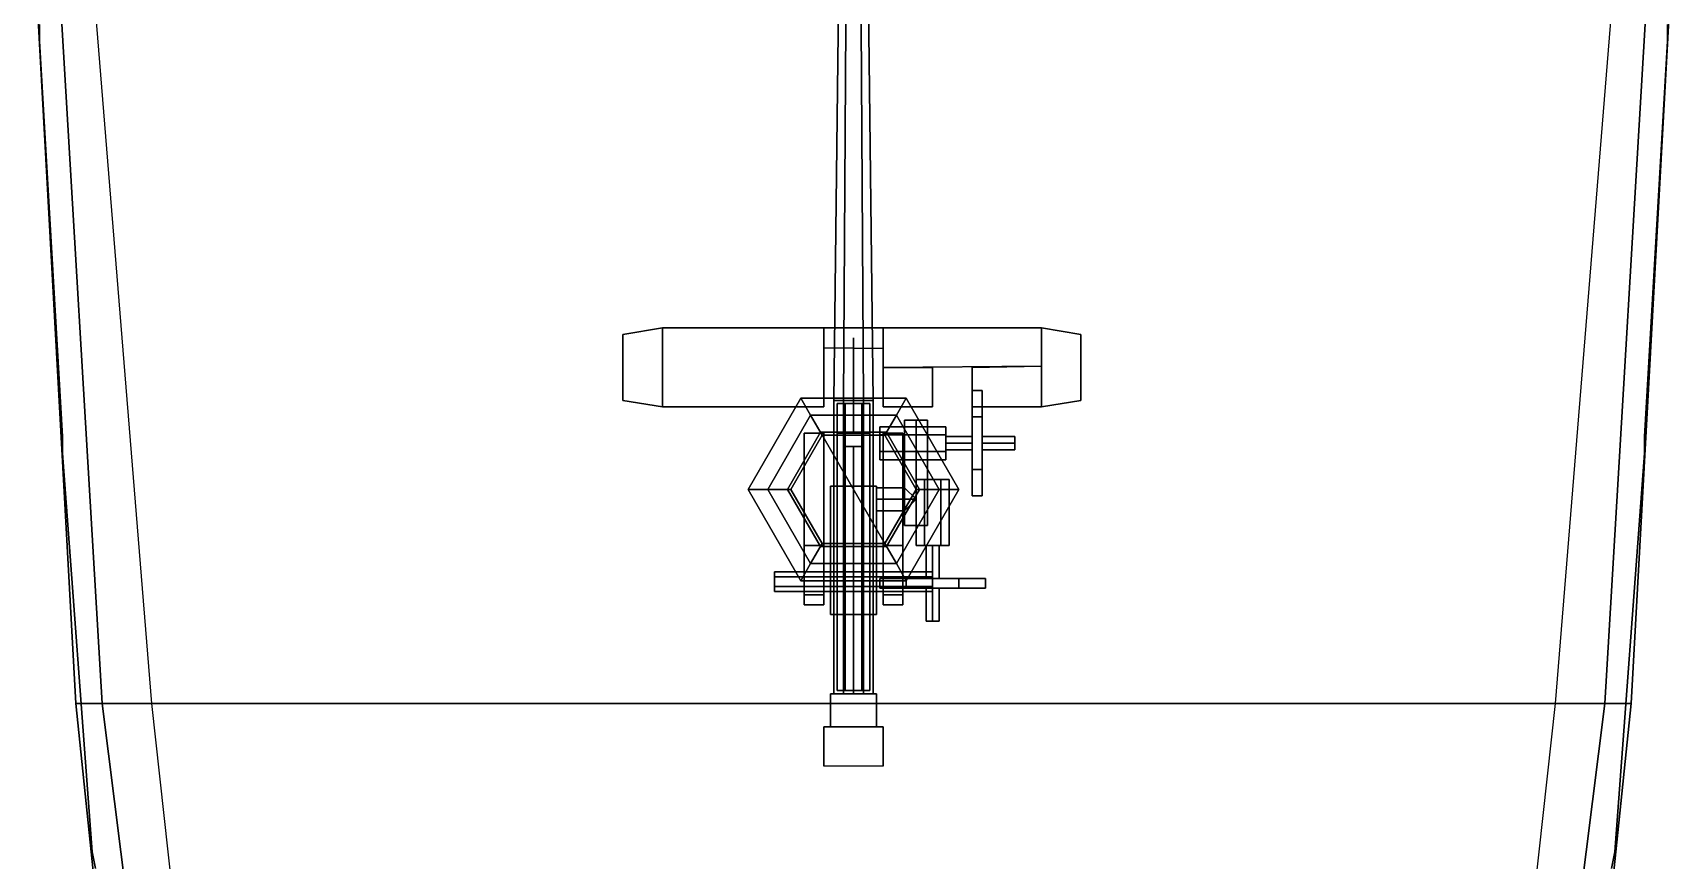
# Model space of a CAD drawing. Extents: x -2.7 to 2.7, y -19.1 to 19.1.
# Drawn here: x -2.49 to 2.49, y -10.405 to -7.895 of the extents above; entities that cross this region are included whole.
import ezdxf

# ---------------------------------------------------------------- set-up
doc = ezdxf.new("R2010")
doc.units = 0
doc.layers.get('0').update_dxf_attribs({"linetype": 'CONTINUOUS'})
for name, color, linetype in [('GUN', 1, 'CONTINUOUS'), ('MOUNT', 2, 'CONTINUOUS'), ('RAILINGS', 6, 'CONTINUOUS'), ('SLEEVE', 5, 'CONTINUOUS'), ('TURRET', 2, 'CONTINUOUS')]:
    doc.layers.add(name, color=color, linetype=linetype)

msp = doc.modelspace()

# ---------------------------------------------------------------- linework, layer by layer
for points in [[(-2.49, -7.56, 1.51), (-2.36, -9.93, 1.54), (2.36, -9.93, 1.54), (2.49, -7.56, 1.51)], [(-2.49, -7.56, 1.51), (-2.42, -7.56, 0.87), (-2.28, -9.93, 0.87), (-2.36, -9.93, 1.54)], [(-2.42, -7.56, 0.87), (-2.3216, -7.56), (-2.1298, -9.93), (-2.28, -9.93, 0.87)], [(2.28, -9.93, 0.87), (2.1298, -9.93), (2.3216, -7.56), (2.42, -7.56, 0.87)], [(2.36, -9.93, 1.54), (2.28, -9.93, 0.87), (2.42, -7.56, 0.87), (2.49, -7.56, 1.51)], [(-2.36, -9.93, 1.54), (-2.22, -11.28, 1.57), (2.22, -11.28, 1.57), (2.36, -9.93, 1.54)], [(-2.36, -9.93, 1.54), (-2.28, -9.93, 0.87), (-2.11, -11.28, 0.87), (-2.22, -11.28, 1.57)], [(-2.28, -9.93, 0.87), (-2.1298, -9.93), (-1.9815, -11.28), (-2.11, -11.28, 0.87)], [(2.11, -11.28, 0.87), (1.9815, -11.28), (2.1298, -9.93), (2.28, -9.93, 0.87)], [(2.22, -11.28, 1.57), (2.11, -11.28, 0.87), (2.28, -9.93, 0.87), (2.36, -9.93, 1.54)]]:
    msp.add_3dface(points)
at = {"layer": 'GUN'}
for points in [[(-0.02, -7.38, 2.9746), (-0.04, -7.38, 2.94), (-0.06, -9.01, 2.94), (-0.03, -9.01, 2.992)], [(-0.04, -7.38, 2.94), (-0.02, -7.38, 2.9054), (-0.03, -9.01, 2.888), (-0.06, -9.01, 2.94)], [(0.02, -7.38, 2.9746), (-0.02, -7.38, 2.9746), (-0.03, -9.01, 2.992), (0.03, -9.01, 2.992)], [(-0.02, -7.38, 2.9054), (0.02, -7.38, 2.9054), (0.03, -9.01, 2.888), (-0.03, -9.01, 2.888)], [(0.04, -7.38, 2.94), (0.02, -7.38, 2.9746), (0.03, -9.01, 2.992), (0.06, -9.01, 2.94)], [(0.02, -7.38, 2.9054), (0.04, -7.38, 2.94), (0.06, -9.01, 2.94), (0.03, -9.01, 2.888)], [(-0.06, -9.01, 2.94), (-0.03, -9.01, 2.888), (-0.03, -9.9, 2.888), (-0.06, -9.9, 2.94)], [(-0.03, -9.01, 2.992), (-0.06, -9.01, 2.94), (-0.06, -9.9, 2.94), (-0.03, -9.9, 2.992)], [(-0.03, -9.01, 2.888), (0.03, -9.01, 2.888), (0.03, -9.9, 2.888), (-0.03, -9.9, 2.888)], [(0.03, -9.01, 2.992), (-0.03, -9.01, 2.992), (-0.03, -9.9, 2.992), (0.03, -9.9, 2.992)], [(0.03, -9.01, 2.888), (0.06, -9.01, 2.94), (0.06, -9.9, 2.94), (0.03, -9.9, 2.888)], [(0.06, -9.01, 2.94), (0.03, -9.01, 2.992), (0.03, -9.9, 2.992), (0.06, -9.9, 2.94)], [(0, -9.15, 2.85), (-0.03, -9.15, 2.82), (-0.03, -9.9, 2.82), (0, -9.9, 2.85)], [(-0.03, -9.15, 2.82), (0, -9.15, 2.79), (0, -9.9, 2.79), (-0.03, -9.9, 2.82)], [(0, -9.15, 3.09), (-0.03, -9.15, 3.06), (-0.03, -9.9, 3.06), (0, -9.9, 3.09)], [(-0.03, -9.15, 3.06), (0, -9.15, 3.03), (0, -9.9, 3.03), (-0.03, -9.9, 3.06)], [(0.03, -9.15, 2.82), (0, -9.15, 2.85), (0, -9.9, 2.85), (0.03, -9.9, 2.82)], [(0, -9.15, 2.79), (0.03, -9.15, 2.82), (0.03, -9.9, 2.82), (0, -9.9, 2.79)], [(0.03, -9.15, 3.06), (0, -9.15, 3.09), (0, -9.9, 3.09), (0.03, -9.9, 3.06)], [(0, -9.15, 3.03), (0.03, -9.15, 3.06), (0.03, -9.9, 3.06), (0, -9.9, 3.03)], [(0.07, -9.9, 3.13), (0.07, -9.9, 2.74), (-0.07, -9.9, 2.74), (-0.07, -9.9, 3.13)], [(-0.07, -9.9, 2.74), (-0.07, -10, 2.74), (-0.07, -10, 3.13), (-0.07, -9.9, 3.13)], [(0.07, -9.9, 2.74), (0.07, -10, 2.74), (-0.07, -10, 2.74), (-0.07, -9.9, 2.74)], [(-0.07, -9.9, 3.13), (-0.07, -10, 3.13), (0.07, -10, 3.13), (0.07, -9.9, 3.13)], [(0.07, -10, 3.13), (0.07, -10, 2.74), (0.07, -9.9, 2.74), (0.07, -9.9, 3.13)], [(-0.09, -10, 2.74), (-0.09, -10.12, 2.74), (-0.09, -10.12, 3), (-0.09, -10, 3)], [(0.09, -10, 3), (0.09, -10, 2.74), (-0.09, -10, 2.74), (-0.09, -10, 3)], [(0.09, -10, 2.74), (0.09, -10.12, 2.74), (-0.09, -10.12, 2.74), (-0.09, -10, 2.74)], [(-0.07, -10, 3.13), (-0.07, -10, 3), (0.07, -10, 3), (0.07, -10, 3.13)], [(0.09, -10.12, 3), (0.09, -10.12, 2.74), (0.09, -10, 2.74), (0.09, -10, 3)]]:
    msp.add_3dface(points, dxfattribs=at)
at = {"layer": 'MOUNT'}
for points in [[(-0.16, -9.0029, 1.84), (-0.32, -9.28, 1.84), (-0.26, -9.28, 1.91), (-0.13, -9.0548, 1.91)], [(-0.16, -9.0029, 1.52), (-0.32, -9.28, 1.52), (-0.32, -9.28, 1.84), (-0.16, -9.0029, 1.84)], [(0.16, -9.0029, 1.84), (-0.16, -9.0029, 1.84), (-0.13, -9.0548, 1.91), (0.13, -9.0548, 1.91)], [(0.16, -9.0029, 1.52), (-0.16, -9.0029, 1.52), (-0.16, -9.0029, 1.84), (0.16, -9.0029, 1.84)], [(0.32, -9.28, 1.84), (0.16, -9.0029, 1.84), (0.13, -9.0548, 1.91), (0.26, -9.28, 1.91)], [(0.32, -9.28, 1.52), (0.16, -9.0029, 1.52), (0.16, -9.0029, 1.84), (0.32, -9.28, 1.84)], [(0.39, -8.98, 2.59), (0.39, -9.06, 2.4514), (0.36, -9.06, 2.4514), (0.36, -8.98, 2.59)], [(0.36, -9.3, 2.59), (0.36, -8.98, 2.59), (0.36, -9.06, 2.4514), (0.36, -9.22, 2.4514)], [(0.39, -9.06, 2.7286), (0.39, -8.98, 2.59), (0.36, -8.98, 2.59), (0.36, -9.06, 2.7286)], [(0.36, -9.22, 2.7286), (0.36, -9.06, 2.7286), (0.36, -8.98, 2.59), (0.36, -9.3, 2.59)], [(0.39, -9.22, 2.4514), (0.39, -9.06, 2.4514), (0.39, -8.98, 2.59), (0.39, -9.3, 2.59)], [(0.39, -9.3, 2.59), (0.39, -8.98, 2.59), (0.39, -9.06, 2.7286), (0.39, -9.22, 2.7286)], [(-0.13, -9.0548, 1.91), (-0.26, -9.28, 1.91), (-0.19, -9.28, 2.32), (-0.095, -9.1155, 2.32)], [(0.13, -9.0548, 1.91), (-0.13, -9.0548, 1.91), (-0.095, -9.1155, 2.32), (0.095, -9.1155, 2.32)], [(0.26, -9.28, 1.91), (0.13, -9.0548, 1.91), (0.095, -9.1155, 2.32), (0.19, -9.28, 2.32)], [(0.39, -9.22, 2.7286), (0.39, -9.06, 2.7286), (0.36, -9.06, 2.7286), (0.36, -9.22, 2.7286)], [(0.39, -9.06, 2.4514), (0.39, -9.22, 2.4514), (0.36, -9.22, 2.4514), (0.36, -9.06, 2.4514)], [(-0.2, -9.28, 2.58), (-0.1, -9.4532, 2.58), (0.1, -9.4532, 2.58), (-0.1, -9.1068, 2.58)], [(-0.095, -9.1155, 2.32), (-0.19, -9.28, 2.32), (-0.2, -9.28, 2.35), (-0.1, -9.1068, 2.35)], [(-0.1, -9.1068, 2.35), (-0.2, -9.28, 2.35), (-0.2, -9.28, 2.58), (-0.1, -9.1068, 2.58)], [(-0.09, -9.53, 3), (-0.09, -9.11, 2.58), (-0.15, -9.11, 2.58), (-0.15, -9.53, 3)], [(-0.15, -9.11, 2.58), (-0.15, -9.45, 2.58), (-0.15, -9.63, 2.9), (-0.15, -9.53, 3)], [(-0.09, -9.11, 2.58), (-0.09, -9.45, 2.58), (-0.15, -9.45, 2.58), (-0.15, -9.11, 2.58)], [(-0.1, -9.1068, 2.58), (0.1, -9.4532, 2.58), (0.2, -9.28, 2.58), (0.1, -9.1068, 2.58)], [(0.095, -9.1155, 2.32), (-0.095, -9.1155, 2.32), (-0.1, -9.1068, 2.35), (0.1, -9.1068, 2.35)], [(0.1, -9.1068, 2.35), (-0.1, -9.1068, 2.35), (-0.1, -9.1068, 2.58), (0.1, -9.1068, 2.58)], [(-0.09, -9.63, 2.9), (-0.09, -9.45, 2.58), (-0.09, -9.11, 2.58), (-0.09, -9.53, 3)], [(0.28, -9.09, 2.59), (0.28, -9.115, 2.5467), (0.08, -9.115, 2.5467), (0.08, -9.09, 2.59)], [(0.08, -9.19, 2.59), (0.08, -9.09, 2.59), (0.08, -9.115, 2.5467), (0.08, -9.165, 2.5467)], [(0.28, -9.115, 2.6333), (0.28, -9.09, 2.59), (0.08, -9.09, 2.59), (0.08, -9.115, 2.6333)], [(0.08, -9.165, 2.6333), (0.08, -9.115, 2.6333), (0.08, -9.09, 2.59), (0.08, -9.19, 2.59)], [(0.09, -9.11, 2.58), (0.09, -9.45, 2.58), (0.09, -9.63, 2.9), (0.09, -9.53, 3)], [(0.15, -9.53, 3), (0.15, -9.11, 2.58), (0.09, -9.11, 2.58), (0.09, -9.53, 3)], [(0.15, -9.11, 2.58), (0.15, -9.45, 2.58), (0.09, -9.45, 2.58), (0.09, -9.11, 2.58)], [(0.19, -9.28, 2.32), (0.095, -9.1155, 2.32), (0.1, -9.1068, 2.35), (0.2, -9.28, 2.35)], [(0.2, -9.28, 2.35), (0.1, -9.1068, 2.35), (0.1, -9.1068, 2.58), (0.2, -9.28, 2.58)], [(0.15, -9.63, 2.9), (0.15, -9.45, 2.58), (0.15, -9.11, 2.58), (0.15, -9.53, 3)], [(0.28, -9.165, 2.5467), (0.28, -9.115, 2.5467), (0.28, -9.09, 2.59), (0.28, -9.19, 2.59)], [(0.28, -9.19, 2.59), (0.28, -9.09, 2.59), (0.28, -9.115, 2.6333), (0.28, -9.165, 2.6333)], [(0.28, -9.165, 2.6333), (0.28, -9.115, 2.6333), (0.08, -9.115, 2.6333), (0.08, -9.165, 2.6333)], [(0.28, -9.115, 2.5467), (0.28, -9.165, 2.5467), (0.08, -9.165, 2.5467), (0.08, -9.115, 2.5467)], [(0.36, -9.12, 2.59), (0.36, -9.14, 2.57), (0.28, -9.14, 2.57), (0.28, -9.12, 2.59)], [(0.36, -9.14, 2.61), (0.36, -9.12, 2.59), (0.28, -9.12, 2.59), (0.28, -9.14, 2.61)], [(0.36, -9.14, 2.57), (0.36, -9.16, 2.59), (0.28, -9.16, 2.59), (0.28, -9.14, 2.57)], [(0.36, -9.16, 2.59), (0.36, -9.14, 2.61), (0.28, -9.14, 2.61), (0.28, -9.16, 2.59)], [(0.49, -9.14, 2.71), (0.49, -9.12, 2.69), (0.39, -9.12, 2.69), (0.39, -9.14, 2.71)], [(0.49, -9.12, 2.69), (0.49, -9.14, 2.67), (0.39, -9.14, 2.67), (0.39, -9.12, 2.69)], [(0.49, -9.16, 2.69), (0.49, -9.14, 2.71), (0.39, -9.14, 2.71), (0.39, -9.16, 2.69)], [(0.49, -9.14, 2.67), (0.49, -9.16, 2.69), (0.39, -9.16, 2.69), (0.39, -9.14, 2.67)], [(0.49, -9.16, 2.69), (0.49, -9.14, 2.67), (0.49, -9.12, 2.69), (0.49, -9.14, 2.71)], [(0.28, -9.165, 2.5467), (0.28, -9.19, 2.59), (0.08, -9.19, 2.59), (0.08, -9.165, 2.5467)], [(0.28, -9.19, 2.59), (0.28, -9.165, 2.6333), (0.08, -9.165, 2.6333), (0.08, -9.19, 2.59)], [(0.265, -9.25, 2.4367), (0.215, -9.25, 2.4367), (0.19, -9.25, 2.48), (0.29, -9.25, 2.48)], [(0.19, -9.25, 2.48), (0.215, -9.25, 2.4367), (0.215, -9.45, 2.4367), (0.19, -9.45, 2.48)], [(0.29, -9.25, 2.48), (0.19, -9.25, 2.48), (0.215, -9.25, 2.5233), (0.265, -9.25, 2.5233)], [(0.215, -9.25, 2.5233), (0.19, -9.25, 2.48), (0.19, -9.45, 2.48), (0.215, -9.45, 2.5233)], [(0.265, -9.25, 2.5233), (0.215, -9.25, 2.5233), (0.215, -9.45, 2.5233), (0.265, -9.45, 2.5233)], [(0.215, -9.25, 2.4367), (0.265, -9.25, 2.4367), (0.265, -9.45, 2.4367), (0.215, -9.45, 2.4367)], [(0.265, -9.25, 2.4367), (0.29, -9.25, 2.48), (0.29, -9.45, 2.48), (0.265, -9.45, 2.4367)], [(0.29, -9.25, 2.48), (0.265, -9.25, 2.5233), (0.265, -9.45, 2.5233), (0.29, -9.45, 2.48)], [(0.39, -9.22, 2.4514), (0.39, -9.3, 2.59), (0.36, -9.3, 2.59), (0.36, -9.22, 2.4514)], [(0.39, -9.3, 2.59), (0.39, -9.22, 2.7286), (0.36, -9.22, 2.7286), (0.36, -9.3, 2.59)], [(-0.32, -9.28, 1.84), (-0.16, -9.5571, 1.84), (-0.13, -9.5052, 1.91), (-0.26, -9.28, 1.91)], [(-0.32, -9.28, 1.52), (-0.16, -9.5571, 1.52), (-0.16, -9.5571, 1.84), (-0.32, -9.28, 1.84)], [(-0.26, -9.28, 1.91), (-0.13, -9.5052, 1.91), (-0.095, -9.4445, 2.32), (-0.19, -9.28, 2.32)], [(-0.19, -9.28, 2.32), (-0.095, -9.4445, 2.32), (-0.1, -9.4532, 2.35), (-0.2, -9.28, 2.35)], [(-0.2, -9.28, 2.35), (-0.1, -9.4532, 2.35), (-0.1, -9.4532, 2.58), (-0.2, -9.28, 2.58)], [(0.095, -9.4445, 2.32), (0.19, -9.28, 2.32), (0.2, -9.28, 2.35), (0.1, -9.4532, 2.35)], [(0.13, -9.5052, 1.91), (0.26, -9.28, 1.91), (0.19, -9.28, 2.32), (0.095, -9.4445, 2.32)], [(0.1, -9.4532, 2.35), (0.2, -9.28, 2.35), (0.2, -9.28, 2.58), (0.1, -9.4532, 2.58)], [(0.16, -9.5571, 1.84), (0.32, -9.28, 1.84), (0.26, -9.28, 1.91), (0.13, -9.5052, 1.91)], [(0.16, -9.5571, 1.52), (0.32, -9.28, 1.52), (0.32, -9.28, 1.84), (0.16, -9.5571, 1.84)], [(-0.15, -9.63, 2.9), (-0.15, -9.45, 2.58), (-0.09, -9.45, 2.58), (-0.09, -9.63, 2.9)], [(-0.13, -9.5052, 1.91), (0.13, -9.5052, 1.91), (0.095, -9.4445, 2.32), (-0.095, -9.4445, 2.32)], [(-0.095, -9.4445, 2.32), (0.095, -9.4445, 2.32), (0.1, -9.4532, 2.35), (-0.1, -9.4532, 2.35)], [(-0.1, -9.4532, 2.35), (0.1, -9.4532, 2.35), (0.1, -9.4532, 2.58), (-0.1, -9.4532, 2.58)], [(0.09, -9.63, 2.9), (0.09, -9.45, 2.58), (0.15, -9.45, 2.58), (0.15, -9.63, 2.9)], [(0.29, -9.45, 2.48), (0.19, -9.45, 2.48), (0.215, -9.45, 2.4367), (0.265, -9.45, 2.4367)], [(0.265, -9.45, 2.5233), (0.215, -9.45, 2.5233), (0.19, -9.45, 2.48), (0.29, -9.45, 2.48)], [(0.22, -9.55, 2.48), (0.24, -9.55, 2.5), (0.24, -9.45, 2.5), (0.22, -9.45, 2.48)], [(0.24, -9.55, 2.46), (0.22, -9.55, 2.48), (0.22, -9.45, 2.48), (0.24, -9.45, 2.46)], [(0.24, -9.55, 2.5), (0.26, -9.55, 2.48), (0.26, -9.45, 2.48), (0.24, -9.45, 2.5)], [(0.26, -9.55, 2.48), (0.24, -9.55, 2.46), (0.24, -9.45, 2.46), (0.26, -9.45, 2.48)], [(-0.16, -9.5571, 1.84), (0.16, -9.5571, 1.84), (0.13, -9.5052, 1.91), (-0.13, -9.5052, 1.91)], [(-0.16, -9.5571, 1.52), (0.16, -9.5571, 1.52), (0.16, -9.5571, 1.84), (-0.16, -9.5571, 1.84)], [(-0.15, -9.53, 3), (-0.15, -9.63, 2.9), (-0.15, -9.63, 2.97), (-0.15, -9.6, 3)], [(-0.09, -9.6, 3), (-0.09, -9.53, 3), (-0.15, -9.53, 3), (-0.15, -9.6, 3)], [(-0.09, -9.63, 2.97), (-0.09, -9.63, 2.9), (-0.09, -9.53, 3), (-0.09, -9.6, 3)], [(0.16, -9.58, 2.3414), (0.08, -9.58, 2.48), (0.08, -9.55, 2.48), (0.16, -9.55, 2.3414)], [(0.08, -9.55, 2.48), (0.4, -9.55, 2.48), (0.32, -9.55, 2.3414), (0.16, -9.55, 2.3414)], [(0.08, -9.58, 2.48), (0.16, -9.58, 2.6186), (0.16, -9.55, 2.6186), (0.08, -9.55, 2.48)], [(0.16, -9.55, 2.6186), (0.32, -9.55, 2.6186), (0.4, -9.55, 2.48), (0.08, -9.55, 2.48)], [(0.09, -9.53, 3), (0.09, -9.63, 2.9), (0.09, -9.63, 2.97), (0.09, -9.6, 3)], [(0.15, -9.6, 3), (0.15, -9.53, 3), (0.09, -9.53, 3), (0.09, -9.6, 3)], [(0.15, -9.63, 2.97), (0.15, -9.63, 2.9), (0.15, -9.53, 3), (0.15, -9.6, 3)], [(0.16, -9.58, 2.6186), (0.32, -9.58, 2.6186), (0.32, -9.55, 2.6186), (0.16, -9.55, 2.6186)], [(0.32, -9.58, 2.3414), (0.16, -9.58, 2.3414), (0.16, -9.55, 2.3414), (0.32, -9.55, 2.3414)], [(0.4, -9.58, 2.48), (0.32, -9.58, 2.3414), (0.32, -9.55, 2.3414), (0.4, -9.55, 2.48)], [(0.32, -9.58, 2.6186), (0.4, -9.58, 2.48), (0.4, -9.55, 2.48), (0.32, -9.55, 2.6186)], [(-0.15, -9.6, 3), (-0.15, -9.63, 2.97), (-0.09, -9.63, 2.97), (-0.09, -9.6, 3)], [(0.16, -9.58, 2.3414), (0.32, -9.58, 2.3414), (0.4, -9.58, 2.48), (0.08, -9.58, 2.48)], [(0.08, -9.58, 2.48), (0.4, -9.58, 2.48), (0.32, -9.58, 2.6186), (0.16, -9.58, 2.6186)], [(0.09, -9.6, 3), (0.09, -9.63, 2.97), (0.15, -9.63, 2.97), (0.15, -9.6, 3)], [(0.24, -9.68, 2.56), (0.22, -9.68, 2.58), (0.22, -9.58, 2.58), (0.24, -9.58, 2.56)], [(0.22, -9.68, 2.58), (0.24, -9.68, 2.6), (0.24, -9.58, 2.6), (0.22, -9.58, 2.58)], [(0.26, -9.68, 2.58), (0.24, -9.68, 2.56), (0.24, -9.58, 2.56), (0.26, -9.58, 2.58)], [(0.24, -9.68, 2.6), (0.26, -9.68, 2.58), (0.26, -9.58, 2.58), (0.24, -9.58, 2.6)], [(-0.15, -9.63, 2.97), (-0.15, -9.63, 2.9), (-0.09, -9.63, 2.9), (-0.09, -9.63, 2.97)], [(0.09, -9.63, 2.97), (0.09, -9.63, 2.9), (0.15, -9.63, 2.9), (0.15, -9.63, 2.97)], [(0.22, -9.68, 2.58), (0.24, -9.68, 2.56), (0.26, -9.68, 2.58), (0.24, -9.68, 2.6)]]:
    msp.add_3dface(points, dxfattribs=at)
at = {"layer": 'RAILINGS'}
for points in [[(-2.47, -7.92, 2.37), (-2.47, -7.87, 2.37), (-2.47, -7.87, 1.51), (-2.47, -7.92, 1.51)], [(-2.47, -7.92, 1.51), (-2.47, -7.87, 1.51), (-2.47, -7.87, 2.37), (-2.47, -7.92, 2.37)], [(2.47, -7.92, 2.37), (2.47, -7.87, 2.37), (2.47, -7.87, 1.51), (2.47, -7.92, 1.51)], [(2.47, -7.92, 1.51), (2.47, -7.87, 1.51), (2.47, -7.87, 2.37), (2.47, -7.92, 2.37)], [(-2.47, -7.92, 1.82), (-2.47, -7.92, 1.87), (-2.4, -9.12, 1.9), (-2.4, -9.12, 1.85)], [(-2.4, -9.12, 1.85), (-2.4, -9.12, 1.9), (-2.47, -7.92, 1.87), (-2.47, -7.92, 1.82)], [(-2.47, -7.92, 2.32), (-2.47, -7.92, 2.37), (-2.4, -9.12, 2.4), (-2.4, -9.12, 2.35)], [(-2.4, -9.12, 2.35), (-2.4, -9.12, 2.4), (-2.47, -7.92, 2.37), (-2.47, -7.92, 2.32)], [(2.4, -9.12, 1.85), (2.4, -9.12, 1.9), (2.47, -7.92, 1.87), (2.47, -7.92, 1.82)], [(2.47, -7.92, 1.82), (2.47, -7.92, 1.87), (2.4, -9.12, 1.9), (2.4, -9.12, 1.85)], [(2.47, -7.92, 2.32), (2.47, -7.92, 2.37), (2.4, -9.12, 2.4), (2.4, -9.12, 2.35)], [(2.4, -9.12, 2.35), (2.4, -9.12, 2.4), (2.47, -7.92, 2.37), (2.47, -7.92, 2.32)], [(-2.4, -9.17, 2.4), (-2.4, -9.12, 2.4), (-2.4, -9.12, 1.52), (-2.4, -9.17, 1.52)], [(-2.4, -9.17, 1.52), (-2.4, -9.12, 1.52), (-2.4, -9.12, 2.4), (-2.4, -9.17, 2.4)], [(2.4, -9.17, 1.52), (2.4, -9.12, 1.52), (2.4, -9.12, 2.4), (2.4, -9.17, 2.4)], [(2.4, -9.17, 2.4), (2.4, -9.12, 2.4), (2.4, -9.12, 1.52), (2.4, -9.17, 1.52)], [(-2.4, -9.17, 1.85), (-2.4, -9.17, 1.9), (-2.31, -10.38, 1.93), (-2.31, -10.38, 1.88)], [(-2.31, -10.38, 1.88), (-2.31, -10.38, 1.93), (-2.4, -9.17, 1.9), (-2.4, -9.17, 1.85)], [(-2.31, -10.38, 2.38), (-2.31, -10.38, 2.43), (-2.4, -9.17, 2.4), (-2.4, -9.17, 2.35)], [(-2.4, -9.17, 2.35), (-2.4, -9.17, 2.4), (-2.31, -10.38, 2.43), (-2.31, -10.38, 2.38)], [(2.31, -10.38, 1.88), (2.31, -10.38, 1.93), (2.4, -9.17, 1.9), (2.4, -9.17, 1.85)], [(2.4, -9.17, 1.85), (2.4, -9.17, 1.9), (2.31, -10.38, 1.93), (2.31, -10.38, 1.88)], [(2.4, -9.17, 2.35), (2.4, -9.17, 2.4), (2.31, -10.38, 2.43), (2.31, -10.38, 2.38)], [(2.31, -10.38, 2.38), (2.31, -10.38, 2.43), (2.4, -9.17, 2.4), (2.4, -9.17, 2.35)], [(-2.3, -10.43, 2.43), (-2.31, -10.38, 2.43), (-2.31, -10.38, 1.55), (-2.3, -10.43, 1.55)], [(-2.3, -10.43, 1.55), (-2.31, -10.38, 1.55), (-2.31, -10.38, 2.43), (-2.3, -10.43, 2.43)], [(2.3, -10.43, 2.43), (2.31, -10.38, 2.43), (2.31, -10.38, 1.55), (2.3, -10.43, 1.55)], [(2.3, -10.43, 1.55), (2.31, -10.38, 1.55), (2.31, -10.38, 2.43), (2.3, -10.43, 2.43)]]:
    msp.add_3dface(points, dxfattribs=at)
at = {"layer": 'SLEEVE'}
for points in [[(0.025, -9.02, 2.7767), (-0.025, -9.02, 2.7767), (-0.05, -9.02, 2.82), (0.05, -9.02, 2.82)], [(0.05, -9.02, 2.82), (-0.05, -9.02, 2.82), (-0.025, -9.02, 2.8633), (0.025, -9.02, 2.8633)], [(-0.025, -9.02, 2.8633), (-0.05, -9.02, 2.82), (-0.05, -9.89, 2.82), (-0.025, -9.89, 2.8633)], [(-0.05, -9.02, 2.82), (-0.025, -9.02, 2.7767), (-0.025, -9.89, 2.7767), (-0.05, -9.89, 2.82)], [(0.025, -9.02, 2.8633), (-0.025, -9.02, 2.8633), (-0.025, -9.89, 2.8633), (0.025, -9.89, 2.8633)], [(-0.025, -9.02, 2.7767), (0.025, -9.02, 2.7767), (0.025, -9.89, 2.7767), (-0.025, -9.89, 2.7767)], [(0.05, -9.02, 2.82), (0.025, -9.02, 2.8633), (0.025, -9.89, 2.8633), (0.05, -9.89, 2.82)], [(0.025, -9.02, 2.7767), (0.05, -9.02, 2.82), (0.05, -9.89, 2.82), (0.025, -9.89, 2.7767)], [(0.05, -9.11, 3.06), (-0.05, -9.11, 3.06), (-0.025, -9.11, 3.1033), (0.025, -9.11, 3.1033)], [(0.025, -9.11, 3.0167), (-0.025, -9.11, 3.0167), (-0.05, -9.11, 3.06), (0.05, -9.11, 3.06)], [(-0.025, -9.11, 3.1033), (-0.05, -9.11, 3.06), (-0.05, -9.89, 3.06), (-0.025, -9.89, 3.1033)], [(-0.05, -9.11, 3.06), (-0.025, -9.11, 3.0167), (-0.025, -9.89, 3.0167), (-0.05, -9.89, 3.06)], [(0.025, -9.11, 3.1033), (-0.025, -9.11, 3.1033), (-0.025, -9.89, 3.1033), (0.025, -9.89, 3.1033)], [(-0.025, -9.11, 3.0167), (0.025, -9.11, 3.0167), (0.025, -9.89, 3.0167), (-0.025, -9.89, 3.0167)], [(0.05, -9.11, 3.06), (0.025, -9.11, 3.1033), (0.025, -9.89, 3.1033), (0.05, -9.89, 3.06)], [(0.025, -9.11, 3.0167), (0.05, -9.11, 3.06), (0.05, -9.89, 3.06), (0.025, -9.89, 3.0167)], [(0.225, -9.07, 2.95), (0.19, -9.07, 2.915), (0.155, -9.07, 2.95), (0.19, -9.07, 2.985)], [(0.155, -9.07, 2.95), (0.19, -9.07, 2.915), (0.19, -9.39, 2.915), (0.155, -9.39, 2.95)], [(0.19, -9.07, 2.985), (0.155, -9.07, 2.95), (0.155, -9.39, 2.95), (0.19, -9.39, 2.985)], [(0.19, -9.07, 2.915), (0.225, -9.07, 2.95), (0.225, -9.39, 2.95), (0.19, -9.39, 2.915)], [(0.225, -9.07, 2.95), (0.19, -9.07, 2.985), (0.19, -9.39, 2.985), (0.225, -9.39, 2.95)], [(0.07, -9.27, 3.13), (0.07, -9.27, 2.74), (-0.07, -9.27, 2.74), (-0.07, -9.27, 3.13)], [(-0.07, -9.27, 2.74), (-0.07, -9.66, 2.74), (-0.07, -9.66, 3.13), (-0.07, -9.27, 3.13)], [(0.07, -9.27, 2.74), (0.07, -9.66, 2.74), (-0.07, -9.66, 2.74), (-0.07, -9.27, 2.74)], [(-0.07, -9.27, 3.13), (-0.07, -9.66, 3.13), (0.07, -9.66, 3.13), (0.07, -9.27, 3.13)], [(0.07, -9.66, 3.13), (0.07, -9.66, 2.74), (0.07, -9.27, 2.74), (0.07, -9.27, 3.13)], [(0.07, -9.31, 2.915), (0.07, -9.275, 2.95), (0.155, -9.275, 2.95), (0.19, -9.31, 2.915)], [(0.07, -9.275, 2.95), (0.07, -9.31, 2.985), (0.19, -9.31, 2.985), (0.155, -9.275, 2.95)], [(0.07, -9.345, 2.95), (0.07, -9.31, 2.915), (0.19, -9.31, 2.915), (0.155, -9.345, 2.95)], [(0.07, -9.31, 2.985), (0.07, -9.345, 2.95), (0.155, -9.345, 2.95), (0.19, -9.31, 2.985)], [(0.19, -9.39, 2.985), (0.155, -9.39, 2.95), (0.19, -9.39, 2.915), (0.225, -9.39, 2.95)], [(0.24, -9.53, 2.93), (0.24, -9.545, 2.904), (-0.24, -9.545, 2.904), (-0.24, -9.53, 2.93)], [(-0.24, -9.59, 2.93), (-0.24, -9.53, 2.93), (-0.24, -9.545, 2.904), (-0.24, -9.575, 2.904)], [(0.24, -9.545, 2.956), (0.24, -9.53, 2.93), (-0.24, -9.53, 2.93), (-0.24, -9.545, 2.956)], [(-0.24, -9.575, 2.956), (-0.24, -9.545, 2.956), (-0.24, -9.53, 2.93), (-0.24, -9.59, 2.93)], [(0.24, -9.545, 2.904), (0.24, -9.575, 2.904), (-0.24, -9.575, 2.904), (-0.24, -9.545, 2.904)], [(0.24, -9.575, 2.956), (0.24, -9.545, 2.956), (-0.24, -9.545, 2.956), (-0.24, -9.575, 2.956)], [(0.24, -9.545, 2.904), (0.24, -9.53, 2.93), (0.24, -9.545, 2.956), (0.24, -9.575, 2.904)], [(0.24, -9.575, 2.904), (0.24, -9.545, 2.956), (0.24, -9.575, 2.956), (0.24, -9.59, 2.93)], [(0.24, -9.575, 2.904), (0.24, -9.59, 2.93), (-0.24, -9.59, 2.93), (-0.24, -9.575, 2.904)], [(0.24, -9.59, 2.93), (0.24, -9.575, 2.956), (-0.24, -9.575, 2.956), (-0.24, -9.59, 2.93)], [(-0.07, -9.66, 3.13), (-0.07, -9.66, 2.74), (0.07, -9.66, 2.74), (0.07, -9.66, 3.13)], [(0.05, -9.89, 2.82), (-0.05, -9.89, 2.82), (-0.025, -9.89, 2.7767), (0.025, -9.89, 2.7767)], [(0.025, -9.89, 2.8633), (-0.025, -9.89, 2.8633), (-0.05, -9.89, 2.82), (0.05, -9.89, 2.82)], [(0.025, -9.89, 3.1033), (-0.025, -9.89, 3.1033), (-0.05, -9.89, 3.06), (0.05, -9.89, 3.06)], [(0.05, -9.89, 3.06), (-0.05, -9.89, 3.06), (-0.025, -9.89, 3.0167), (0.025, -9.89, 3.0167)]]:
    msp.add_3dface(points, dxfattribs=at)
at = {"layer": 'TURRET'}
for points in [[(-0.58, -9.03, 3.6), (-0.7, -9.01, 3.49), (-0.7, -8.81, 2.39), (-0.58, -8.79, 2.3)], [(-0.58, -8.79, 2.3), (-0.7, -8.81, 2.39), (-0.7, -9.01, 3.49), (-0.58, -9.03, 3.6)], [(-0.58, -9.03, 3.6), (-0.09, -9.03, 3.6), (-0.09, -8.79, 2.3), (-0.58, -8.79, 2.3)], [(-0.58, -8.79, 2.3), (-0.09, -8.79, 2.3), (-0.09, -9.03, 3.6), (-0.58, -9.03, 3.6)], [(-0.09, -8.79, 2.3), (0.09, -8.79, 2.3), (0.09, -8.8529, 2.63), (-0.09, -8.8509, 2.63)], [(-0.09, -8.8509, 2.63), (0.09, -8.8529, 2.63), (0.09, -8.79, 2.3), (-0.09, -8.79, 2.3)], [(0.09, -8.79, 2.3), (0.57, -8.79, 2.3), (0.57, -8.9063, 2.93), (0.09, -8.91, 2.93)], [(0.09, -8.91, 2.93), (0.57, -8.9063, 2.93), (0.57, -8.79, 2.3), (0.09, -8.79, 2.3)], [(0.57, -8.79, 2.3), (0.69, -8.81, 2.39), (0.69, -9.01, 3.49), (0.57, -9.03, 3.6)], [(0.57, -9.03, 3.6), (0.69, -9.01, 3.49), (0.69, -8.81, 2.39), (0.57, -8.79, 2.3)], [(0, -9.11, 2.47), (0, -8.83, 2.47), (0, -8.82, 2.41), (0, -9.11, 2.41)], [(0, -9.11, 2.41), (0, -8.82, 2.41), (0, -8.83, 2.47), (0, -9.11, 2.47)], [(0.09, -9.03, 3.59), (0.24, -9.03, 3.59), (0.24, -8.91, 2.93), (0.09, -8.91, 2.93)], [(0.09, -8.91, 2.93), (0.24, -8.91, 2.93), (0.24, -9.03, 3.59), (0.09, -9.03, 3.59)], [(0.36, -9.03, 3.6), (0.57, -9.03, 3.6), (0.57, -8.9063, 2.93), (0.36, -8.91, 2.93)], [(0.36, -8.91, 2.93), (0.57, -8.9063, 2.93), (0.57, -9.03, 3.6), (0.36, -9.03, 3.6)]]:
    msp.add_3dface(points, dxfattribs=at)

doc.saveas('drawing.dxf')
